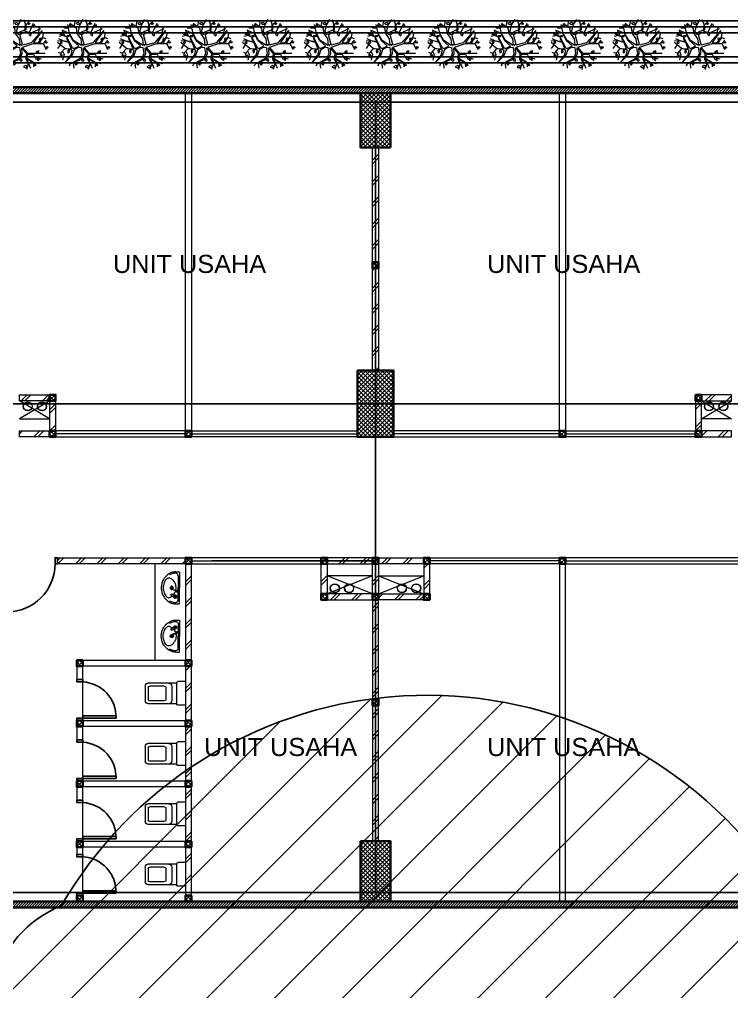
# Model space of a CAD drawing. Header units: millimetres. Extents: x -324 to 75, y -297 to 74.
# Drawn here: x -76.73 to -64.93, y 41.6 to 57.72 of the extents above; entities that cross this region are included whole.
import ezdxf

# ---------------------------------------------------------------- set-up
doc = ezdxf.new("R2010")
doc.units = ezdxf.units.MM
doc.layers.get('defpoints').update_dxf_attribs({"color": 1})
for name, color, linetype, lineweight in [('ars', 11, 'Continuous', 0), ('ars @ 1', 11, 'Continuous', 0), ('KOL', 1, 'Continuous', 30), ('KOLOM', 4, 'Continuous', 9), ('lan', 7, 'Continuous', 15), ('NOT', 7, 'Continuous', 20), ('POHON', 62, 'Continuous', 5), ('SANITAIR', 15, 'Continuous', 9), ('tem', 5, 'Continuous', 20)]:
    doc.layers.add(name, color=color, linetype=linetype, lineweight=lineweight)
doc.layers.add('as', color=1, linetype='Continuous', plot=False)
doc.layers.add('Kusen', color=30, linetype='Continuous')
doc.styles.add('ATTR', font='romans.shx', dxfattribs={"width": 0.8, "height": 0.56})
doc.styles.get("Standard").update_dxf_attribs({"font": 'arial.ttf'})
pattern_1 = [(45, (0.09994, 0.1431), (-0.1767767, 0.1767767), []), (45, (0.16244, 0.1431), (-0.1767767, 0.1767767), [])]
pattern_2 = [(45, (0, -5), (-0.03535534, 0.03535534), []), (135, (0, -5), (-0.03535534, -0.03535534), [])]
pattern_3 = [(45, (46.34994, -6.0569), (-0.1767767, 0.1767767), []), (45, (46.41244, -6.0569), (-0.1767767, 0.1767767), [])]
pattern_4 = [(45, (48.07994, -1.9569), (-0.1767767, 0.1767767), []), (45, (48.14244, -1.9569), (-0.1767767, 0.1767767), [])]
pattern_5 = [(45, (48.07994, -2.5569), (-0.1767767, 0.1767767), []), (45, (48.14244, -2.5569), (-0.1767767, 0.1767767), [])]

# ---------------------------------------------------------------- blocks, each defined once
blk = doc.blocks.new('K 10.10')
at = {"layer": 'ars'}
h = blk.add_hatch(dxfattribs=at)
h.set_pattern_fill('_USER', color=256, scale=0.05, angle=45, double=1, pattern_type=0)
h.set_pattern_definition([(45, (0, 0), (-0.035355339, 0.035355339), []), (135, (0, 0), (-0.035355339, -0.035355339), [])])
h.paths.add_polyline_path([(1560.538, 1380.407), (1560.638, 1380.407), (1560.638, 1380.507), (1560.538, 1380.507)])
at = {"layer": 'KOL'}
blk.add_lwpolyline([(1560.538, 1380.407), (1560.638, 1380.407), (1560.638, 1380.507), (1560.538, 1380.507)], close=True, dxfattribs=at)
blk = doc.blocks.new('k1')
at = {"layer": 'ars'}
h = blk.add_hatch(dxfattribs=at)
h.set_pattern_fill('_USER', color=256, scale=0.05, angle=45, double=1, pattern_type=0)
h.set_pattern_definition(pattern_2)
h.paths.add_polyline_path([(-0.3, -0.55), (0.3, -0.55), (0.3, 0.55), (-0.3, 0.55)])
at = {"layer": 'KOL'}
blk.add_lwpolyline([(-0.3, -0.55), (0.3, -0.55), (0.3, 0.55), (-0.3, 0.55)], close=True, dxfattribs=at)
blk = doc.blocks.new('k3')
at = {"layer": 'ars'}
h = blk.add_hatch(dxfattribs=at)
h.set_pattern_fill('_USER', color=256, scale=0.05, angle=45, double=1, pattern_type=0)
h.set_pattern_definition([(45, (0, -5.05), (-0.03535534, 0.03535534), []), (135, (0, -5.05), (-0.03535534, -0.03535534), [])])
h.paths.add_polyline_path([(-0.25, -0.45), (0.25, -0.45), (0.25, 0.45), (-0.25, 0.45)])
at = {"layer": 'KOL'}
blk.add_lwpolyline([(-0.25, -0.45), (0.25, -0.45), (0.25, 0.45), (-0.25, 0.45)], close=True, dxfattribs=at)
blk = doc.blocks.new('k2')
at = {"layer": 'ars'}
h = blk.add_hatch(dxfattribs=at)
h.set_pattern_fill('_USER', color=256, scale=0.05, angle=45, double=1, pattern_type=0)
h.set_pattern_definition(pattern_2)
h.paths.add_polyline_path([(-0.25, -0.5), (0.25, -0.5), (0.25, 0.5), (-0.25, 0.5)])
at = {"layer": 'KOL'}
blk.add_lwpolyline([(-0.25, -0.5), (0.25, -0.5), (0.25, 0.5), (-0.25, 0.5)], close=True, dxfattribs=at)
blk = doc.blocks.new('bola-3')
at = {"layer": 'POHON'}
for p, q in [((-1.212, 1.009), (-1.377, 1.803)), ((-1.198, 1.908), (-0.648, 1.503)), ((-0.799, 1.609), (-0.703, 2.138)), ((-0.318, 1.803), (-0.469, 1.238)), ((-0.045, 2.245), (-0.318, 1.803)), ((0.177, 2.226), (0.328, 1.732)), ((0.315, 1.344), (0.328, 1.767)), ((0.356, 1.785), (0.37, 1.327)), ((0.387, 1.789), (0.731, 2.125)), ((0.686, 1.115), (1.057, 1.926)), ((-1.473, 0.674), (-2.065, 0.939)), ((-1.253, 1.009), (-1.872, 1.291)), ((-1.872, 1.274), (-1.625, 0.762)), ((-1.308, 1.468), (-1.721, 1.485)), ((-0.923, 0.357), (-1.253, 1.009)), ((-0.868, 0.392), (-1.212, 1.009)), ((-0.648, 1.503), (-0.566, 1.009)), ((-0.566, 1.009), (-0.236, 0.533)), ((-0.469, 1.238), (-0.442, 1.097)), ((-0.442, 1.097), (-0.277, 0.886)), ((-0.277, 0.886), (-0.249, 1.097)), ((-0.249, 1.097), (0.301, 1.344)), ((-0.153, 0.921), (0.177, 1.115)), ((0.081, 0.022), (-0.153, 0.921)), ((0.177, 1.115), (0.755, 1.044)), ((0.37, 1.327), (0.26, 1.203)), ((0.273, 1.203), (0.686, 1.115)), ((0.755, 1.044), (1.69, 1.432)), ((0.879, 0.198), (1.814, 1.274)), ((1.814, 1.256), (1.057, 0.216)), ((1.553, 1.591), (1.47, 0.886)), ((1.883, 0.639), (1.938, 1.044)), ((-1.652, -0.313), (-2.285, 0.198)), ((-1.845, 0.339), (-2.271, 0.322)), ((-2.051, 0.004), (-2.271, -0.313)), ((-2.202, 0.551), (-1.817, 0.374)), ((-1.831, 0.815), (-2.161, 0.745)), ((-1.281, 0.216), (-1.845, 0.339)), ((-1.817, 0.374), (-1.35, 0.286)), ((-0.937, -0.313), (-1.473, 0.674)), ((-1.363, 0.339), (-1.473, 0.568)), ((-1.35, 0.286), (-1.363, 0.339)), ((-1.061, -0.366), (-1.281, 0.216)), ((-0.414, -0.102), (-0.923, 0.357)), ((-0.167, -0.049), (-0.868, 0.392)), ((-0.236, 0.533), (-0.167, -0.031)), ((0.081, -0.207), (1.044, 0.128)), ((0.095, 0.004), (0.879, 0.198)), ((1.044, 0.128), (1.924, 0.075)), ((1.057, 0.216), (1.456, 0.18)), ((1.456, 0.18), (1.869, 0.639)), ((1.869, 0.639), (1.553, 0.18)), ((1.553, 0.163), (1.91, 0.128)), ((1.883, 0.639), (2.13, 0.551)), ((1.91, 0.128), (2.158, 0.41)), ((1.924, 0.075), (2.144, -0.419)), ((-1.996, -0.772), (-2.189, -0.666)), ((-1.955, -0.666), (-2.051, -0.983)), ((-1.652, -0.313), (-1.955, -0.666)), ((-1.845, -0.56), (-1.707, -0.86)), ((-0.978, -0.472), (-1.652, -0.313)), ((-1.639, -0.313), (-1.061, -0.366)), ((-1.088, -0.913), (-0.978, -0.472)), ((-0.813, -0.454), (-1.006, -0.966)), ((-0.827, -0.313), (-0.937, -0.313)), ((-0.414, -0.119), (-0.827, -0.313)), ((-0.524, -0.278), (-0.813, -0.454)), ((-0.194, -0.243), (-0.524, -0.278)), ((-0.112, -0.754), (-0.277, -1.213)), ((0.026, -0.807), (-0.208, -1.301)), ((-0.194, -0.243), (-0.112, -0.754)), ((-0.015, -0.26), (0.411, -0.754)), ((-0.015, -0.278), (0.026, -0.807)), ((0.081, -0.225), (0.507, -0.736)), ((0.411, -0.754), (0.37, -1.248)), ((0.521, -0.842), (0.466, -1.177)), ((0.507, -0.736), (2.075, -0.736)), ((0.521, -0.842), (1.057, -0.825)), ((1.057, -0.825), (1.291, -1.283)), ((-1.707, -0.86), (-1.831, -1.354)), ((-1.625, -1.618), (-1.102, -0.913)), ((-1.006, -0.966), (-1.625, -1.6)), ((-0.277, -1.213), (-1.185, -1.706)), ((-0.208, -1.301), (-1.185, -1.724)), ((-0.896, -1.618), (-0.854, -2.077)), ((0.37, -1.248), (0.562, -1.671)), ((0.562, -1.671), (0.425, -2.182)), ((0.438, -1.248), (0.782, -2.059)), ((0.452, -1.265), (1.03, -1.565)), ((0.466, -1.177), (1.03, -1.53)), ((1.03, -1.53), (1.539, -1.653)), ((1.03, -1.565), (1.057, -1.936)), ((1.195, -1.089), (1.731, -1.248)), ((-1.185, -1.724), (-1.253, -1.883))]:
    blk.add_line(p, q, dxfattribs=at)
for points in [[(-1.226, 1.803), (-1.267, 1.662), (-1.143, 1.573), (-1.102, 1.715)], [(-0.435, 1.966), (-0.641, 1.913), (-0.504, 1.807), (-0.311, 1.842)], [(0.49, 1.882), (0.641, 1.953), (0.738, 1.864), (0.614, 1.794)], [(1.155, 1.778), (1.001, 1.734), (1.001, 1.602), (1.155, 1.624)], [(-1.735, 1.009), (-1.886, 1.062), (-1.982, 0.956), (-1.845, 0.903)], [(0.691, 1.051), (0.622, 0.941), (0.794, 0.809), (0.846, 0.963)], [(-1.9, 0.322), (-2.051, 0.251), (-1.996, 0.11), (-1.872, 0.198)], [(-1.441, 0.676), (-1.441, 0.831), (-1.269, 0.831), (-1.303, 0.698)], [(-0.002, 0.022), (-0.07, 0.004), (-0.084, -0.049), (-0.029, -0.031)], [(1.671, 0.412), (1.585, 0.478), (1.62, 0.61), (1.706, 0.588)], [(2.034, 0.163), (2.075, 0.251), (2.254, 0.251), (2.171, 0.145)], [(-1.236, -0.454), (-1.374, -0.543), (-1.36, -0.719), (-1.222, -0.613)], [(1.319, -0.706), (1.319, -0.582), (1.484, -0.494), (1.484, -0.635)], [(2.099, -0.225), (2.237, -0.137), (2.347, -0.225), (2.223, -0.313)], [(-1.872, -0.878), (-1.982, -0.983), (-1.941, -1.107), (-1.831, -1.036)], [(-0.667, -1.528), (-0.753, -1.638), (-0.65, -1.792), (-0.53, -1.66)], [(-0.167, -1.261), (-0.167, -1.367), (-0.098, -1.42), (0.04, -1.42), (0.012, -1.279), (-0.07, -1.261)], [(1.069, -1.748), (1.173, -1.682), (1.293, -1.792), (1.19, -1.858)], [(1.43, -1.175), (1.379, -1.285), (1.482, -1.396), (1.534, -1.285)], [(0.485, -1.924), (0.347, -1.836), (0.158, -1.947), (0.33, -2.035)]]:
    blk.add_lwpolyline(points, close=True, dxfattribs=at)
at = {"layer": 'POHON', "style": 'ATTR', "width": 0.8, "flags": 9}
blk.add_attdef('ESTCODE', (-0.07, 0.004), '', height=0.00000926, dxfattribs=at)
blk = doc.blocks.new('P.60')
at = {"layer": 'Kusen'}
for points in [[(1472.835, 997.535), (1472.875, 997.535), (1472.875, 997.435), (1472.835, 997.435)], [(1473.475, 997.535), (1473.515, 997.535), (1473.515, 997.435), (1473.475, 997.435)], [(1472.875, 996.885), (1472.915, 996.885), (1472.915, 997.435), (1472.875, 997.435)]]:
    blk.add_lwpolyline(points, close=True, dxfattribs=at)
blk.add_arc((1472.895, 997.466), 0.581, 268.0266, 356.9943, dxfattribs=at)
blk = doc.blocks.new('WASHTAFEL')
for points in [[(0, 0), (0, 0.016), (0.001, 0.031), (0.004, 0.047), (0.006, 0.063), (0.01, 0.077), (0.015, 0.092), (0.025, 0.12), (0.041, 0.146), (0.05, 0.16), (0.059, 0.172), (0.069, 0.184), (0.08, 0.196), (0.091, 0.206), (0.103, 0.217)], [(0.091, 0.15), (0.097, 0.155), (0.102, 0.159), (0.108, 0.161), (0.114, 0.162), (0.12, 0.163), (0.127, 0.163), (0.133, 0.162), (0.139, 0.16)], [(0.103, 0.217), (0.119, 0.228), (0.134, 0.237), (0.15, 0.246), (0.167, 0.252), (0.184, 0.258), (0.202, 0.262), (0.22, 0.264), (0.24, 0.265)], [(0.138, 0.213), (0.15, 0.222), (0.162, 0.228), (0.174, 0.232), (0.188, 0.237), (0.201, 0.24), (0.214, 0.242), (0.228, 0.242), (0.242, 0.241)], [(0.208, 0.145), (0.208, 0.142), (0.209, 0.137), (0.212, 0.133), (0.214, 0.13), (0.218, 0.127), (0.222, 0.125), (0.225, 0.123), (0.23, 0.123), (0.235, 0.123), (0.238, 0.125), (0.242, 0.127), (0.246, 0.13), (0.248, 0.133), (0.251, 0.137), (0.252, 0.142), (0.253, 0.145), (0.252, 0.15), (0.251, 0.154), (0.248, 0.159), (0.246, 0.161), (0.242, 0.165), (0.238, 0.166), (0.235, 0.167), (0.23, 0.168), (0.225, 0.167), (0.222, 0.166), (0.218, 0.165), (0.214, 0.161), (0.212, 0.159), (0.209, 0.154), (0.208, 0.15), (0.208, 0.145)], [(0.212, 0.157), (0.209, 0.16), (0.211, 0.163), (0.212, 0.166), (0.215, 0.167), (0.218, 0.166), (0.219, 0.165), (0.219, 0.165)], [(0.225, 0.167), (0.226, 0.169), (0.228, 0.172), (0.231, 0.172), (0.234, 0.171), (0.236, 0.168), (0.236, 0.167), (0.236, 0.166)], [(0.24, 0.265), (0.299, 0.265)], [(0.242, 0.241), (0.249, 0.24), (0.255, 0.237), (0.262, 0.234), (0.269, 0.228), (0.272, 0.222), (0.275, 0.215), (0.277, 0.208), (0.277, 0.2)], [(0.242, 0.163), (0.245, 0.165), (0.247, 0.166), (0.251, 0.165), (0.252, 0.161), (0.252, 0.159), (0.251, 0.157), (0.251, 0.156), (0.249, 0.156)], [(0.277, 0.2), (0.277, 0)], [(0.299, 0.265), (0.299, 0)], [(0.103, -0.217), (0.091, -0.207), (0.08, -0.196), (0.069, -0.184), (0.059, -0.173), (0.05, -0.16), (0.041, -0.148), (0.025, -0.121), (0.015, -0.092), (0.01, -0.077), (0.006, -0.062), (0.004, -0.046), (0.001, -0.031), (0, -0.016), (0, 0)], [(0.03, 0), (0.031, 0.021), (0.034, 0.041), (0.039, 0.062), (0.046, 0.081), (0.054, 0.099), (0.065, 0.117), (0.077, 0.134), (0.091, 0.15)], [(0.139, -0.161), (0.133, -0.162), (0.127, -0.163), (0.12, -0.163), (0.114, -0.162), (0.108, -0.161), (0.102, -0.159), (0.097, -0.155), (0.091, -0.15), (0.077, -0.134), (0.065, -0.119), (0.054, -0.099), (0.046, -0.081), (0.039, -0.062), (0.034, -0.041), (0.031, -0.022), (0.03, 0)], [(0.139, 0.16), (0.15, 0.155), (0.162, 0.149), (0.172, 0.143), (0.182, 0.134)], [(0.246, 0), (0.246, -0.013), (0.243, -0.025), (0.242, -0.039), (0.238, -0.051), (0.234, -0.063), (0.23, -0.075), (0.224, -0.086), (0.218, -0.097), (0.209, -0.107), (0.202, -0.116), (0.194, -0.126), (0.184, -0.133), (0.173, -0.142), (0.162, -0.149), (0.151, -0.155), (0.139, -0.161)], [(0.185, 0.022), (0.19, 0.019), (0.194, 0.016), (0.196, 0.012), (0.197, 0.006), (0.199, 0.002), (0.199, -0.002), (0.197, -0.008), (0.195, -0.012), (0.192, -0.017), (0.189, -0.021), (0.184, -0.023), (0.179, -0.024), (0.174, -0.025), (0.169, -0.025), (0.165, -0.024), (0.16, -0.022), (0.156, -0.019), (0.153, -0.016), (0.15, -0.011), (0.148, -0.006), (0.146, -0.001), (0.146, 0.004), (0.148, 0.008), (0.15, 0.012), (0.156, 0.021), (0.165, 0.025), (0.173, 0.025), (0.182, 0.024)], [(0.162, 0.103), (0.157, 0.11), (0.156, 0.115), (0.16, 0.117)], [(0.179, 0.013), (0.184, 0.01), (0.188, 0.005), (0.188, -0.001), (0.185, -0.006), (0.182, -0.011), (0.178, -0.013), (0.172, -0.015), (0.166, -0.012), (0.162, -0.01), (0.16, -0.004), (0.159, 0.001), (0.16, 0.007), (0.162, 0.011), (0.167, 0.013), (0.172, 0.016), (0.177, 0.015)], [(0.16, 0.117), (0.212, 0.157)], [(0.168, 0.1), (0.166, 0.1), (0.162, 0.103)], [(0.168, 0.1), (0.223, 0.123)], [(0.174, 0.002), (0.174, -0.001), (0.172, -0.002), (0.171, 0), (0.171, 0.002)], [(0.172, 0.008), (0.174, 0.006), (0.177, 0.008), (0.174, 0.01), (0.172, 0.008)], [(0.172, 0.004), (0.173, 0.001), (0.176, 0.004), (0.173, 0.006), (0.172, 0.004)], [(0.179, 0.013), (0.179, 0.012), (0.178, 0.01), (0.177, 0.01), (0.174, 0.01), (0.174, 0.012), (0.174, 0.013), (0.177, 0.015), (0.178, 0.015)], [(0.178, 0.017), (0.18, 0.015), (0.183, 0.017), (0.18, 0.019), (0.178, 0.017)], [(0.18, 0.021), (0.183, 0.019), (0.184, 0.021), (0.183, 0.023), (0.18, 0.021)], [(0.183, 0.025), (0.185, 0.023), (0.188, 0.025), (0.185, 0.028), (0.183, 0.025)], [(0.185, 0.03), (0.188, 0.028), (0.19, 0.03), (0.188, 0.031), (0.185, 0.03)], [(0.189, 0.033), (0.191, 0.03), (0.194, 0.033), (0.191, 0.034), (0.189, 0.033)], [(0.194, 0.036), (0.195, 0.034), (0.197, 0.036), (0.195, 0.038), (0.194, 0.036)], [(0.197, 0.038), (0.2, 0.035), (0.202, 0.038), (0.2, 0.04), (0.197, 0.038)], [(0.208, 0.14), (0.206, 0.142), (0.203, 0.143), (0.202, 0.146), (0.203, 0.15), (0.206, 0.151), (0.207, 0.151), (0.208, 0.151), (0.209, 0.151)], [(0.202, 0.038), (0.205, 0.035), (0.206, 0.038), (0.205, 0.04), (0.202, 0.038)], [(0.203, 0.115), (0.215, 0.098), (0.226, 0.081), (0.235, 0.063), (0.241, 0.042)], [(0.207, 0.036), (0.209, 0.034), (0.212, 0.036), (0.209, 0.039), (0.207, 0.036)], [(0.218, 0.126), (0.215, 0.123), (0.212, 0.123), (0.209, 0.125), (0.208, 0.127), (0.208, 0.131), (0.209, 0.131), (0.209, 0.132), (0.211, 0.133)], [(0.212, 0.036), (0.214, 0.034), (0.217, 0.036), (0.214, 0.039), (0.212, 0.036)], [(0.215, 0.145), (0.217, 0.14), (0.22, 0.136), (0.225, 0.132), (0.23, 0.131), (0.236, 0.132), (0.241, 0.136), (0.243, 0.14), (0.245, 0.145), (0.243, 0.151), (0.241, 0.156), (0.236, 0.159), (0.23, 0.16), (0.225, 0.159), (0.22, 0.156), (0.217, 0.151), (0.215, 0.145)], [(0.217, 0.036), (0.219, 0.034), (0.222, 0.036), (0.219, 0.039), (0.217, 0.036)], [(0.222, 0.038), (0.224, 0.035), (0.226, 0.038), (0.224, 0.04), (0.222, 0.038)], [(0.224, 0.145), (0.225, 0.14), (0.23, 0.139), (0.235, 0.14), (0.237, 0.145), (0.235, 0.15), (0.23, 0.153), (0.225, 0.15), (0.224, 0.145)], [(0.236, 0.123), (0.235, 0.12), (0.232, 0.119), (0.23, 0.117), (0.228, 0.119), (0.225, 0.121), (0.225, 0.122), (0.225, 0.123)], [(0.226, 0.038), (0.229, 0.035), (0.231, 0.038), (0.229, 0.04), (0.226, 0.038)], [(0.231, 0.039), (0.234, 0.036), (0.236, 0.039), (0.234, 0.041), (0.231, 0.039)], [(0.237, 0.039), (0.238, 0.038), (0.241, 0.039), (0.238, 0.041), (0.237, 0.039)], [(0.249, 0.132), (0.249, 0.13), (0.249, 0.127), (0.248, 0.125), (0.245, 0.123), (0.242, 0.125), (0.241, 0.125), (0.241, 0.125)], [(0.241, 0.041), (0.243, 0.039), (0.246, 0.041), (0.243, 0.044), (0.241, 0.041)], [(0.242, 0.039), (0.245, 0.019), (0.246, 0)], [(0.246, 0.044), (0.248, 0.041), (0.249, 0.044), (0.248, 0.046), (0.246, 0.044)], [(0.249, 0.047), (0.251, 0.045), (0.253, 0.047), (0.251, 0.05), (0.249, 0.047)], [(0.253, 0.15), (0.255, 0.149), (0.257, 0.146), (0.258, 0.143), (0.255, 0.14), (0.253, 0.138), (0.253, 0.138), (0.252, 0.138)], [(0.253, 0.064), (0.253, 0.061), (0.255, 0.058), (0.258, 0.056), (0.262, 0.056), (0.265, 0.056), (0.268, 0.058), (0.27, 0.061), (0.271, 0.064), (0.27, 0.068), (0.268, 0.071), (0.265, 0.073), (0.262, 0.074), (0.258, 0.073), (0.255, 0.071), (0.253, 0.068), (0.253, 0.064)], [(0.264, 0.056), (0.262, 0.052), (0.259, 0.051), (0.255, 0.052), (0.253, 0.053), (0.253, 0.057), (0.253, 0.058), (0.253, 0.059)], [(0.253, 0.051), (0.254, 0.048), (0.257, 0.051), (0.254, 0.053), (0.253, 0.051)], [(0.255, 0.064), (0.258, 0.061), (0.262, 0.059), (0.265, 0.061), (0.268, 0.064), (0.265, 0.069), (0.262, 0.07), (0.258, 0.069), (0.255, 0.064)], [(0.277, -0.201), (0.277, 0)], [(0.299, -0.264), (0.299, 0)], [(0.24, -0.264), (0.22, -0.264), (0.202, -0.262), (0.184, -0.258), (0.167, -0.252), (0.15, -0.246), (0.134, -0.237), (0.119, -0.228), (0.103, -0.217)], [(0.242, -0.242), (0.228, -0.242), (0.214, -0.242), (0.201, -0.24), (0.188, -0.237), (0.174, -0.234), (0.162, -0.228), (0.15, -0.22), (0.138, -0.214)], [(0.24, -0.264), (0.299, -0.264)], [(0.277, -0.201), (0.277, -0.208), (0.275, -0.215), (0.272, -0.222), (0.269, -0.228), (0.262, -0.234), (0.255, -0.237), (0.249, -0.24), (0.242, -0.242)]]:
    blk.add_lwpolyline(points)
blk = doc.blocks.new('SWC1')
for p, q in [((-0.122, 0.665), (0.122, 0.665)), ((-0.172, 0.15), (-0.172, 0.615)), ((-0.122, 0.35), (-0.122, 0.59)), ((-0.097, 0.615), (0.098, 0.615)), ((0.122, 0.35), (0.122, 0.59)), ((0.173, 0.15), (0.173, 0.615)), ((-0.097, 0.325), (0.098, 0.325)), ((-0.122, 0.225), (0.122, 0.225)), ((-0.195, 0), (-0.195, 0.125)), ((-0.195, 0), (0.195, 0)), ((-0.17, 0.15), (0.17, 0.15)), ((0.195, 0), (0.195, 0.125))]:
    blk.add_line(p, q)
for centre, radius, start, end in [((-0.122, 0.615), 0.05, 90, 180), ((0.122, 0.615), 0.05, 0, 90), ((-0.097, 0.59), 0.025, 90, 180), ((0.098, 0.59), 0.025, 0, 90), ((-0.097, 0.35), 0.025, 180, 270), ((0.098, 0.35), 0.025, 270, 0), ((-0.122, 0.275), 0.05, 180, 270), ((0.122, 0.275), 0.05, 270, 0), ((-0.17, 0.125), 0.025, 90, 180), ((0.17, 0.125), 0.025, 0, 90)]:
    blk.add_arc(centre, radius, start, end)
blk = doc.blocks.new('P.80')
at = {"layer": 'Kusen'}
for points in [[(-69.809, -74.837), (-69.769, -74.837), (-69.769, -74.037), (-69.809, -74.037)], [(-70.609, -74.937), (-70.569, -74.937), (-70.569, -74.837), (-70.609, -74.837)], [(-69.769, -74.937), (-69.729, -74.937), (-69.729, -74.837), (-69.769, -74.837)]]:
    blk.add_lwpolyline(points, close=True, dxfattribs=at)
blk.add_arc((-69.769, -74.837), 0.8, 90, 180, dxfattribs=at)
blk = doc.blocks.new('A-2')
at = {"layer": 'ars'}
h = blk.add_hatch(dxfattribs=at)
h.set_pattern_fill('ANSI31', color=256, scale=0.01, angle=180, style=0)
h.set_pattern_definition([(225, (0.099944, 0.143103), (0.02245064, -0.02245064), [])])
h.paths.add_polyline_path([(25.067, 57.268), (-24.333, 57.268), (-24.333, 57.368), (25.067, 57.368)])
h = blk.add_hatch(dxfattribs=at)
h.set_pattern_fill('TEMBOK', color=256, scale=0.25)
h.set_pattern_definition(pattern_1)
h.paths.add_polyline_path([(12.717, 56.368), (12.817, 56.368), (12.817, 54.468), (12.717, 54.468)])
h = blk.add_hatch(dxfattribs=at)
h.set_pattern_fill('TEMBOK', color=256, scale=0.25)
h.set_pattern_definition(pattern_1)
h.paths.add_polyline_path([(12.717, 54.368), (12.817, 54.368), (12.817, 52.668), (12.717, 52.668)])
h = blk.add_hatch(dxfattribs=at)
h.set_pattern_fill('TEMBOK', color=256, scale=0.25)
h.set_pattern_definition([(45, (11.91715, 2.91774), (-0.1767767, 0.1767767), []), (45, (11.97965, 2.91774), (-0.1767767, 0.1767767), [])])
h.paths.add_polyline_path([(7.367, 51.668), (7.467, 51.668), (7.467, 52.168), (7.367, 52.168)])
h = blk.add_hatch(dxfattribs=at)
h.set_pattern_fill('TEMBOK', color=256, scale=0.25)
h.set_pattern_definition([(45, (24.31715, 2.91774), (-0.1767767, 0.1767767), []), (45, (24.37965, 2.91774), (-0.1767767, 0.1767767), [])])
h.paths.add_polyline_path([(18.167, 51.668), (18.067, 51.668), (18.067, 52.168), (18.167, 52.168)])
h = blk.add_hatch(dxfattribs=at)
h.set_pattern_fill('ANSI31', color=256, scale=0.25, angle=180, style=0)
h.set_pattern_definition([(45, (37.91715, 49.56774), (-0.022097087, 0.022097087), [])])
h.paths.add_polyline_path([(6.717, 43.768), (37.817, 43.768), (37.917, 43.768), (37.917, 50.488), (37.817, 50.488), (37.817, 43.868), (6.717, 43.868)])
h = blk.add_hatch(dxfattribs=at)
h.set_pattern_fill('TEMBOK', color=256, scale=0.25)
h.set_pattern_definition(pattern_1)
h.paths.add_polyline_path([(9.617, 49.568), (7.497, 49.568), (7.497, 49.468), (9.617, 49.468)])
h = blk.add_hatch(dxfattribs=at)
h.set_pattern_fill('TEMBOK', color=256, scale=0.25)
h.set_pattern_definition(pattern_1)
h.paths.add_polyline_path([(9.717, 49.468), (9.717, 47.868), (9.617, 47.868), (9.617, 49.468)])
h = blk.add_hatch(dxfattribs=at)
h.set_pattern_fill('TEMBOK', color=256, scale=0.25)
h.set_pattern_definition(pattern_3)
h.paths.add_polyline_path([(11.967, 49.468), (11.867, 49.468), (11.867, 48.968), (11.967, 48.968)])
h = blk.add_hatch(dxfattribs=at)
h.set_pattern_fill('TEMBOK', color=256, scale=0.25)
h.set_pattern_definition(pattern_5)
h.paths.add_polyline_path([(11.967, 49.568), (12.717, 49.568), (12.717, 49.468), (11.967, 49.468)])
h = blk.add_hatch(dxfattribs=at)
h.set_pattern_fill('TEMBOK', color=256, scale=0.25)
h.set_pattern_definition([(45, (47.19994, -6.0569), (-0.1767767, 0.1767767), []), (45, (47.26244, -6.0569), (-0.1767767, 0.1767767), [])])
h.paths.add_polyline_path([(12.817, 49.468), (12.717, 49.468), (12.717, 48.968), (12.817, 48.968)])
h = blk.add_hatch(dxfattribs=at)
h.set_pattern_fill('TEMBOK', color=256, scale=0.25)
h.set_pattern_definition(pattern_5)
h.paths.add_polyline_path([(13.567, 49.568), (12.817, 49.568), (12.817, 49.468), (13.567, 49.468)])
h = blk.add_hatch(dxfattribs=at)
h.set_pattern_fill('TEMBOK', color=256, scale=0.25)
h.set_pattern_definition(pattern_3)
h.paths.add_polyline_path([(13.567, 49.468), (13.667, 49.468), (13.667, 48.968), (13.567, 48.968)])
h = blk.add_hatch(dxfattribs=at)
h.set_pattern_fill('TEMBOK', color=256, scale=0.25)
h.set_pattern_definition(pattern_4)
h.paths.add_polyline_path([(11.967, 48.968), (12.717, 48.968), (12.717, 48.868), (11.967, 48.868)])
h = blk.add_hatch(dxfattribs=at)
h.set_pattern_fill('TEMBOK', color=256, scale=0.25)
h.set_pattern_definition(pattern_1)
h.paths.add_polyline_path([(12.717, 47.218), (12.817, 47.218), (12.817, 48.868), (12.717, 48.868)])
h = blk.add_hatch(dxfattribs=at)
h.set_pattern_fill('TEMBOK', color=256, scale=0.25)
h.set_pattern_definition(pattern_4)
h.paths.add_polyline_path([(13.567, 48.968), (12.817, 48.968), (12.817, 48.868), (13.567, 48.868)])
h = blk.add_hatch(dxfattribs=at)
h.set_pattern_fill('TEMBOK', color=256, scale=0.25)
h.set_pattern_definition(pattern_1)
h.paths.add_polyline_path([(9.717, 47.768), (9.717, 46.868), (9.617, 46.868), (9.617, 47.768)])
h = blk.add_hatch(dxfattribs=at)
h.set_pattern_fill('TEMBOK', color=256, scale=0.25)
h.set_pattern_definition(pattern_1)
h.paths.add_polyline_path([(12.717, 44.868), (12.817, 44.868), (12.817, 47.118), (12.717, 47.118)])
h = blk.add_hatch(dxfattribs=at)
h.set_pattern_fill('TEMBOK', color=256, scale=0.25)
h.set_pattern_definition(pattern_1)
h.paths.add_polyline_path([(9.717, 46.768), (9.717, 45.868), (9.617, 45.868), (9.617, 46.768)])
h = blk.add_hatch(dxfattribs=at)
h.set_pattern_fill('TEMBOK', color=256, scale=0.25)
h.set_pattern_definition(pattern_1)
h.paths.add_polyline_path([(9.717, 45.768), (9.717, 44.868), (9.617, 44.868), (9.617, 45.768)])
h = blk.add_hatch(dxfattribs=at)
h.set_pattern_fill('TEMBOK', color=256, scale=0.25)
h.set_pattern_definition(pattern_1)
h.paths.add_polyline_path([(9.717, 44.768), (9.717, 43.968), (9.617, 43.968), (9.617, 44.768)])
at = {"layer": 'ars @ 1'}
h = blk.add_hatch(dxfattribs=at)
h.set_pattern_fill('TEMBOK', color=256, scale=0.25)
h.set_pattern_definition([(45, (1590.5781, -401.58545), (-0.176776695, 0.176776695), []), (45, (1590.6406, -401.58545), (-0.176776695, 0.176776695), [])])
h.paths.add_polyline_path([(7.367, 52.168), (7.367, 52.268), (6.867, 52.268), (6.867, 52.168)])
h = blk.add_hatch(dxfattribs=at)
h.set_pattern_fill('TEMBOK', color=256, scale=0.25)
h.set_pattern_definition([(45, (1602.9781, -401.58545), (-0.176776695, 0.176776695), []), (45, (1603.0406, -401.58545), (-0.176776695, 0.176776695), [])])
h.paths.add_polyline_path([(18.167, 52.168), (18.167, 52.268), (18.667, 52.268), (18.667, 52.168)])
h = blk.add_hatch(dxfattribs=at)
h.set_pattern_fill('TEMBOK', color=256, scale=0.25)
h.set_pattern_definition([(45, (1590.5781, -400.98545), (-0.176776695, 0.176776695), []), (45, (1590.6406, -400.98545), (-0.176776695, 0.176776695), [])])
h.paths.add_polyline_path([(7.367, 51.568), (7.367, 51.668), (6.867, 51.668), (6.867, 51.568)])
h = blk.add_hatch(dxfattribs=at)
h.set_pattern_fill('TEMBOK', color=256, scale=0.25)
h.set_pattern_definition([(45, (1602.9781, -400.98545), (-0.176776695, 0.176776695), []), (45, (1603.0406, -400.98545), (-0.176776695, 0.176776695), [])])
h.paths.add_polyline_path([(18.167, 51.568), (18.167, 51.668), (18.667, 51.668), (18.667, 51.568)])
for p, q in [((-24.133, 58.368), (24.867, 58.368)), ((24.867, 58.468), (-10.033, 58.468)), ((24.867, 58.368), (-10.033, 58.368)), ((-24.033, 58.268), (24.767, 58.268)), ((24.767, 57.868), (-24.033, 57.868)), ((24.867, 57.768), (-24.133, 57.768))]:
    blk.add_line(p, q)
at = {"layer": 'ars'}
for centre, radius in [((7.005, 52.076), 0.075), ((7.005, 52.076), 0.071), ((7.241, 52.076), 0.075), ((7.241, 52.076), 0.071), ((18.293, 52.076), 0.075), ((18.293, 52.076), 0.071), ((18.53, 52.076), 0.075), ((18.53, 52.076), 0.071), ((12.093, 49.06), 0.075), ((12.093, 49.06), 0.071), ((12.33, 49.06), 0.075), ((12.33, 49.06), 0.071), ((13.205, 49.06), 0.075), ((13.205, 49.06), 0.071), ((13.441, 49.06), 0.075), ((13.441, 49.06), 0.071)]:
    blk.add_circle(centre, radius, dxfattribs=at)
at = {"layer": 'as'}
for p, q in [((-36.833, 57.118), (37.567, 57.118)), ((12.767, 57.118), (12.767, 44.018)), ((-36.833, 52.118), (37.567, 52.118)), ((10.057, 49.518), (12.767, 49.518)), ((-36.833, 44.018), (37.567, 44.018))]:
    blk.add_line(p, q, dxfattribs=at)
at = {"layer": 'KOL'}
blk.add_lwpolyline([(25.067, 57.268), (-24.333, 57.268), (-24.333, 57.368), (25.067, 57.368)], close=True, dxfattribs=at)
blk.add_lwpolyline([(6.717, 43.768), (37.817, 43.768), (37.917, 43.768), (37.917, 50.488), (37.817, 50.488), (37.817, 43.868), (6.717, 43.868), (6.717, 43.768)], dxfattribs=at)
at = {"layer": 'lan'}
for p, q in [((7.367, 51.868), (6.867, 52.168)), ((7.368, 52.167), (6.867, 51.868)), ((18.167, 51.868), (18.667, 52.168)), ((18.167, 52.167), (18.667, 51.868)), ((6.867, 51.868), (7.367, 51.868)), ((18.667, 51.868), (18.167, 51.868)), ((9.617, 51.618), (7.467, 51.618)), ((9.717, 51.618), (12.467, 51.618)), ((15.817, 51.618), (13.067, 51.618)), ((15.917, 51.618), (18.067, 51.618)), ((9.117, 47.868), (9.117, 49.468)), ((9.717, 49.518), (11.867, 49.518)), ((15.817, 49.518), (13.667, 49.518)), ((15.917, 49.518), (18.917, 49.518)), ((7.917, 46.948), (7.917, 47.508)), ((7.917, 45.948), (7.917, 46.508)), ((7.917, 44.948), (7.917, 45.508)), ((7.917, 44.008), (7.917, 44.608))]:
    blk.add_line(p, q, dxfattribs=at)
for points in [[(9.617, 57.268), (9.717, 57.268), (9.717, 51.668), (9.617, 51.668)], [(15.817, 57.268), (15.917, 57.268), (15.917, 51.668), (15.817, 51.668)], [(7.467, 51.668), (7.467, 51.568), (9.617, 51.568), (9.617, 51.668)], [(12.467, 51.668), (12.467, 51.568), (9.717, 51.568), (9.717, 51.668)], [(13.067, 51.668), (13.067, 51.568), (15.817, 51.568), (15.817, 51.668)], [(18.067, 51.668), (18.067, 51.568), (15.917, 51.568), (15.917, 51.668)], [(11.867, 49.468), (11.867, 49.568), (9.717, 49.568), (9.717, 49.468)], [(13.667, 49.468), (13.667, 49.568), (15.817, 49.568), (15.817, 49.468)], [(15.817, 43.868), (15.917, 43.868), (15.917, 49.468), (15.817, 49.468)], [(18.917, 49.468), (18.917, 49.568), (15.917, 49.568), (15.917, 49.468)], [(9.617, 47.768), (7.917, 47.768), (7.917, 47.868), (9.617, 47.868)], [(7.817, 47.548), (7.917, 47.548), (7.917, 47.768), (7.817, 47.768)], [(7.817, 46.548), (7.917, 46.548), (7.917, 46.768), (7.817, 46.768)], [(9.617, 46.768), (7.917, 46.768), (7.917, 46.868), (9.617, 46.868)], [(7.817, 45.548), (7.917, 45.548), (7.917, 45.768), (7.817, 45.768)], [(9.617, 45.768), (7.917, 45.768), (7.917, 45.868), (9.617, 45.868)], [(9.617, 44.768), (7.917, 44.768), (7.917, 44.868), (9.617, 44.868)], [(7.817, 44.648), (7.917, 44.648), (7.917, 44.768), (7.817, 44.768)]]:
    blk.add_lwpolyline(points, close=True, dxfattribs=at)
for points in [[(12.717, 49.268), (11.967, 48.968)], [(12.717, 48.968), (11.967, 49.268)], [(12.717, 49.268), (11.967, 49.268)], [(12.817, 49.268), (13.568, 48.968)], [(12.817, 48.968), (13.567, 49.268)], [(12.817, 49.268), (13.567, 49.268)]]:
    blk.add_lwpolyline(points, dxfattribs=at)
at = {"layer": 'tem', "ltscale": 2}
for points in [[(12.717, 56.368), (12.817, 56.368), (12.817, 54.468), (12.717, 54.468)], [(12.717, 54.368), (12.817, 54.368), (12.817, 52.668), (12.717, 52.668)], [(7.497, 49.468), (7.497, 49.568), (9.617, 49.568), (9.617, 49.468)], [(9.617, 47.868), (9.717, 47.868), (9.717, 49.468), (9.617, 49.468)], [(12.717, 47.218), (12.817, 47.218), (12.817, 48.868), (12.717, 48.868)], [(9.617, 46.868), (9.717, 46.868), (9.717, 47.768), (9.617, 47.768)], [(12.717, 44.868), (12.817, 44.868), (12.817, 47.118), (12.717, 47.118)], [(9.617, 45.868), (9.717, 45.868), (9.717, 46.768), (9.617, 46.768)], [(9.617, 44.868), (9.717, 44.868), (9.717, 45.768), (9.617, 45.768)], [(9.617, 43.968), (9.717, 43.968), (9.717, 44.768), (9.617, 44.768)]]:
    blk.add_lwpolyline(points, close=True, dxfattribs=at)
at = {"layer": 'tem'}
for points in [[(6.867, 52.268), (7.367, 52.268), (7.367, 52.168), (6.867, 52.168)], [(18.667, 52.268), (18.167, 52.268), (18.167, 52.168), (18.667, 52.168)], [(7.368, 52.167), (7.467, 52.167), (7.467, 51.668), (7.368, 51.668)], [(18.167, 52.167), (18.067, 52.167), (18.067, 51.668), (18.167, 51.668)], [(6.867, 51.668), (7.367, 51.668), (7.367, 51.568), (6.867, 51.568)], [(18.667, 51.668), (18.167, 51.668), (18.167, 51.568), (18.667, 51.568)], [(11.967, 48.968), (11.867, 48.968), (11.867, 49.468), (11.967, 49.468)], [(11.967, 49.468), (12.717, 49.468), (12.717, 49.568), (11.967, 49.568)], [(12.717, 49.468), (12.817, 49.468), (12.817, 48.968), (12.717, 48.968)], [(13.567, 49.468), (12.817, 49.468), (12.817, 49.568), (13.567, 49.568)], [(13.567, 48.968), (13.667, 48.968), (13.667, 49.468), (13.567, 49.468)], [(12.717, 48.968), (11.967, 48.968), (11.967, 48.868), (12.717, 48.868)], [(12.817, 48.968), (13.567, 48.968), (13.567, 48.868), (12.817, 48.868)]]:
    blk.add_lwpolyline(points, close=True, dxfattribs=at)
at = {"layer": 'KOL', "xscale": -1}
blk.add_blockref('k3', (12.767, 56.818), dxfattribs=at)
at = {"layer": 'KOL', "xscale": -1, "rotation": 180}
for name, p in [('k1', (12.767, 52.118)), ('k2', (12.767, 44.368))]:
    blk.add_blockref(name, p, dxfattribs=at)
at = {"layer": 'KOLOM', "extrusion": (0, 0, -1), "xscale": -1, "zscale": -1}
blk.add_blockref('K 10.10', (1547.821, -1326.039), dxfattribs=at)
at = {"layer": 'KOLOM', "extrusion": (0, 0, -1), "zscale": -1, "rotation": 180}
for p in [(1553.171, 1432.675), (1542.471, 1432.675), (1553.171, 1432.075), (1542.471, 1432.075), (1547.821, 1427.625)]:
    blk.add_blockref('K 10.10', p, dxfattribs=at)
at = {"layer": 'KOLOM', "extrusion": (0, 0, -1), "xscale": -1, "zscale": -1, "rotation": 180}
for p in [(-1570.255, 1432.075), (-1576.455, 1432.075)]:
    blk.add_blockref('K 10.10', p, dxfattribs=at)
at = {"layer": 'KOLOM', "extrusion": (0, 0, -1), "zscale": -1}
for p in [(-1570.255, -1330.939), (-1570.255, -1330.939), (-1572.505, -1330.939), (-1573.355, -1330.939), (-1574.205, -1330.939), (-1576.455, -1330.939), (-1572.505, -1331.539), (-1573.355, -1331.539), (-1574.205, -1331.539), (-1568.455, -1332.639), (-1570.255, -1332.639), (-1568.455, -1333.639), (-1570.255, -1333.639), (-1568.455, -1334.639), (-1570.255, -1334.639), (-1568.455, -1335.639), (-1570.255, -1335.639), (-1568.455, -1336.539), (-1570.255, -1336.539)]:
    blk.add_blockref('K 10.10', p, dxfattribs=at)
at = {"layer": 'Kusen'}
for name, p, rotation in [('P.80', (-63.112, -25.369), 180), ('P.60', (1005.353, -1425.967), 90), ('P.60', (1005.353, -1426.967), 90), ('P.60', (1005.353, -1427.967), 90), ('P.60', (1005.353, -1428.867), 90)]:
    blk.add_blockref(name, p, dxfattribs=dict(at, rotation=rotation))
at = {"layer": 'lan', "xscale": -1, "rotation": 90}
for p in [(9.617, 47.318), (9.617, 46.318), (9.617, 45.318), (9.617, 44.318)]:
    blk.add_blockref('SWC1', p, dxfattribs=at)
at = {"layer": 'POHON', "linetype": 'ByBlock', "lineweight": -3, "xscale": 0.1875, "yscale": 0.1875, "zscale": 0.1875}
for p in [(6.904, 58.068), (7.926, 58.068), (8.949, 58.068), (9.971, 58.068), (10.993, 58.068), (12.015, 58.068), (13.038, 58.068), (14.06, 58.068), (15.082, 58.068), (16.104, 58.068), (17.127, 58.068), (18.149, 58.068)]:
    blk.add_blockref('bola-3', p, dxfattribs=at)
at = {"layer": 'SANITAIR', "xscale": -1, "rotation": 180}
blk.add_blockref('WASHTAFEL', (9.218, 49.068), dxfattribs=at)
at = {"layer": 'SANITAIR'}
blk.add_blockref('WASHTAFEL', (9.218, 48.268), dxfattribs=at)

msp = doc.modelspace()

# ---------------------------------------------------------------- hatches: boundary and pattern name
at = {"layer": 'defpoints'}
h = msp.add_hatch(dxfattribs=at)
h.set_pattern_fill('ANSI31', color=2, scale=0.25, style=0)
h.set_pattern_definition([(45, (47.64964, 0), (-0.561266, 0.561266), [])])
edge = h.paths.add_edge_path()
edge.add_arc((-75.354, 41.306), 1.847, 111.5995, 221.5995)
edge.add_arc((-74.674, 40.269), 2.071, 185.2704, 295.2704)
edge.add_arc((-72.773, 39.109), 1.242, 215, 325)
edge.add_arc((-68.052, 40.572), 4.295, 210.4289, 320.4289)
edge.add_arc((-62.651, 38.881), 2.337, 206.5782, 316.5782)
edge.add_arc((-58.077, 39.289), 3.511, 215, 325)
edge.add_arc((-53.728, 38.306), 1.798, 215, 325)
edge.add_arc((-50.245, 38.734), 2.484, 215.9871, 325.9871)
edge.add_arc((-47.513, 38.025), 0.957, 225.2986, 335.2986)
edge.add_arc((-46.219, 38.288), 0.787, 237.3676, 347.3676)
edge.add_arc((-44.598, 39.288), 1.449, 233.9595, 343.9595)
edge.add_arc((-43.329, 39.585), 0.708, 279.9695, 389.9695)
edge.add_arc((-42.824, 41.587), 1.651, 273.7659, 383.7659)
edge.add_arc((-44.746, 41.258), 3.574, 16.1419, 126.1419)
edge.add_arc((-49.246, 42.261), 3.045, 38.2225, 148.2225)
edge.add_arc((-54.64, 41.9), 3.425, 35, 145)
edge.add_arc((-61.072, 41.43), 4.368, 33.8774, 143.8774)
edge.add_arc((-69.974, 39.511), 7.005, 39.906, 149.906)

# ---------------------------------------------------------------- linework, layer by layer
at = {"layer": 'defpoints', "color": 2}
msp.add_lwpolyline([(-76.034, 43.023, 0.520567), (-76.736, 40.079, 0.520567), (-73.79, 38.397, 0.520567), (-71.756, 38.397, 0.520567), (-64.741, 37.836, 0.520567), (-60.953, 37.275, 0.520567), (-55.201, 37.275, 0.520567), (-52.255, 37.275, 0.520567), (-48.187, 37.345, 0.520567), (-46.643, 37.625, 0.520567), (-45.451, 38.116, 0.520567), (-43.206, 38.887, 0.520567), (-42.715, 39.939, 0.520567), (-41.312, 42.252, 0.520567), (-46.854, 44.145, 0.520567), (-51.834, 43.865, 0.520567), (-57.446, 43.865, 0.520567), (-64.601, 44.005, 0.520567)], format="xyb", close=True, dxfattribs=at)

# ---------------------------------------------------------------- block references
msp.add_blockref('A-2', (-83.593, -0.772))

# ---------------------------------------------------------------- texts
at = {"layer": 'NOT', "char_height": 0.3, "attachment_point": 1}
for insert in [(-75.254, 53.815), (-69.054, 53.815), (-73.745, 45.808), (-69.054, 45.808)]:
    msp.add_mtext_dynamic_manual_height_columns('\\pi0.077964;UNIT USAHA', width=2.66173, gutter_width=1, heights=[0], dxfattribs=dict(at, insert=insert))

doc.saveas('drawing.dxf')
